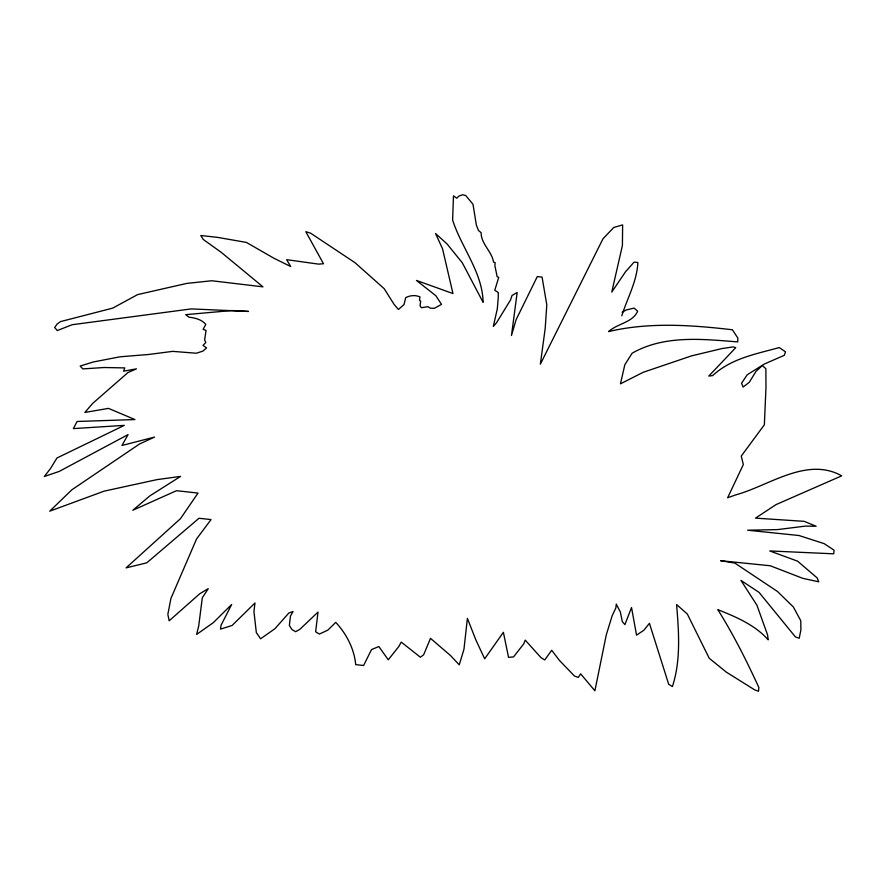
<?xml version="1.0" encoding="UTF-8"?>
<svg xmlns="http://www.w3.org/2000/svg" width="886" height="886" viewBox="0 0 886 886"><rect width="100%" height="100%" fill="white"/><g stroke="black" fill="none" stroke-linecap="round" stroke-linejoin="round"><path stroke-width="1.33" d="M621.795 315.793C627.255 298.272 636.945 281.56 637.876 262.533L634.088 262.112L625.394 271.936L611.772 292.081L622.404 245.511L622.636 224.9L613.743 227.48L602.967 238.832L540.349 364.212L545.222 328.263L546.795 304.817L542.077 277.108L537.304 276.576L516.128 319.625L511.466 335.517L517.18 292.469L511.997 295.525L510.546 299.911L496.57 322.725L493.314 326.458L497.312 308.849L498.253 297.574L498.264 292.535L494.776 290.265L498.74 277.296L497.157 276.753L494.886 265.623L495.152 262.666L493.58 262.134C491.808 251.236 480.954 243.838 481.131 232.675L478.54 230.593L476.336 224.989L472.991 204.267L465.715 195.485L462.647 194.776L458.959 196.05L456.722 198.198L453.477 195.828L452.624 220.082C461.473 247.715 482.571 272.489 483.103 302.336L462.315 262.799L446.987 243.86L435.547 233.527L442.535 248.8L452.967 293.565L416.464 280.43L435.879 295.769L441.516 304.374L434.361 308.317L430.242 308.14L427.883 306.678L421.382 307.73L420.053 305.781L420.673 301.118L419.499 300.387L419.964 296.91C415.379 294.794 410.107 295.359 405.677 297.652L404.049 304.551L398.412 309.458L394.115 304.419L384.225 288.714L355.009 262.688L310.543 233.14L305.814 231.7L323.49 263.751L318.528 264.117L286.61 259.664L290.686 266.52L273.973 258.269L246.374 242.41L217.369 237.348L200.779 235.51L203.237 239.441L221.367 252.444L262.954 286.842L211.787 280.751L186.78 283.409L137.662 294.584L112.71 308.129L60.503 321.607L57.158 324.032L54.666 327.488L57.269 330.556L72.143 324.719L191.265 308.904L248.512 311.44L231.778 310.543L185.717 314.652L189.05 317.21C195.086 317.897 201.72 319.536 205.807 324.376L203.104 329.382L206.061 330.423L204.633 339.847L205.807 342.472L203.027 345.374L206.549 347.91L202.949 351.089L196.36 353.237L172.715 351.365L148.527 354.489L119.92 356.814L93.384 361.964L80.161 366.04L82.852 368.908L104.027 367.513L124.782 367.911L123.619 371.19L136.477 368.831L127.949 372.574L92.665 403.418L84.89 412.444L108.48 408.38L134.916 419.554L77.104 421.481L73.361 428.602L124.328 425.369L56.97 457.996L50.447 468.639L44.3 476.524L59.196 471.43L128.071 434.594L121.969 445.47L154.574 437.075L139.6 443.952L71.91 489.759L49.716 511.189L104.105 491.154L157.055 479.614L180.589 476.391L149.9 495.839L132.834 510.247L176.458 490.7L198.021 493.059L180.511 518.642L126.067 567.882L146.755 562.843L198.996 518.266L211.034 519.584L196.57 538.943L170.909 598.482L167.842 614.397L169.171 620.787L199.782 593.72L208.254 588.658L202.296 597.784L198.708 626.025L196.637 634.42L213.26 622.681L231.667 604.496L220.991 625.35L220.525 629.115L232.066 625.483L254.98 603.001L253.928 611.451L256.342 632.626L260.606 638.773L274.904 628.739L288.869 613.001L293.056 611.517L290.497 616.014L289.357 625.405L291.882 629.448L295.614 631.718L299.922 629.293L318.008 612.082L315.637 631.784L319.37 634.055L327.842 630.134L335.761 622.371C346.337 633.645 354.322 648.973 355.707 664.633L363.614 665.497L371.489 649.615L378.831 646.536L388.256 659.804L398.744 646.592L401.247 642.095L420.407 657.246L423.674 654.721L430.496 638.341L450.398 655.441L459.258 664.832L463.976 649.194L467.398 618.373L475.882 639.969L484.686 658.796L503.381 632.305L508.553 657.357L513.537 656.903L523.836 643.757L525.21 640.113L541.058 657.711L544.757 659.959L551.69 650.269L559.465 660.458L574.538 676.084L578.325 677.402L580.662 673.847L594.894 690.803L606.257 634.963L612.126 615.87L615.892 607.818L616.268 604.119L620.344 612.005L622.293 621.562L624.907 624.63L631.53 607.519L636.536 635.151L643.856 630.256L649.427 623.323L668.708 684.335L672.385 686.572C681.002 660.524 678.82 631.585 676.594 604.562L687.326 614.031L709.232 658.276L726.354 672.142L754.75 689.917L758.505 691.224L758.859 687.514C746.643 660.845 733.398 634.498 717.815 609.634C735.812 616.844 755.193 624.973 768.151 639.825L767.63 635.107L756.921 605.193L740.929 580.374L759.08 592.413L795.44 636.945L799.183 638.252L800.889 630.057L800.778 620.754L793.38 607.01L777.487 591.494L734.859 563.086L720.606 560.705L770.255 565.766L802.749 578.325L818.742 581.803L817.18 577.949L797.599 561.17L769.724 550.937L833.726 553.816L834.058 550.173L824.124 543.627L799.006 535.521L747.629 530.216L777.487 529.606L805.618 526.085L816.128 526.251L804.134 521.333L755.514 518.133L775.981 504.632L841.7 475.837C806.814 456.279 768.97 485.871 735.613 494.92L727.65 497.766L743.332 464.541L741.261 456.091L764.363 424.782L765.969 387.714L765.869 368.676L762.348 365.586L756.09 371.234L749.301 382.276L743.11 387.049L741.571 383.25L747.164 374.8L764.408 364.002L784.265 355.33L785.539 351.853L779.292 347.567C755.603 354.134 731.459 358.309 712.665 375.586L708.789 376.074L735.757 347.644L733.01 346.924L721.979 348.563L691.556 355.873L643.203 372.286L620.466 383.837L624.829 364.722L632.117 353.237C664.135 334.808 702.653 339.116 737.728 341.907L737.894 338.131L732.423 329.78C691.423 324.985 649.073 321.995 608.604 331.574C617.287 323.545 632.848 322.559 637.643 311.207L634.121 308.106L626.247 309.956L622.171 312.215"/></g></svg>
